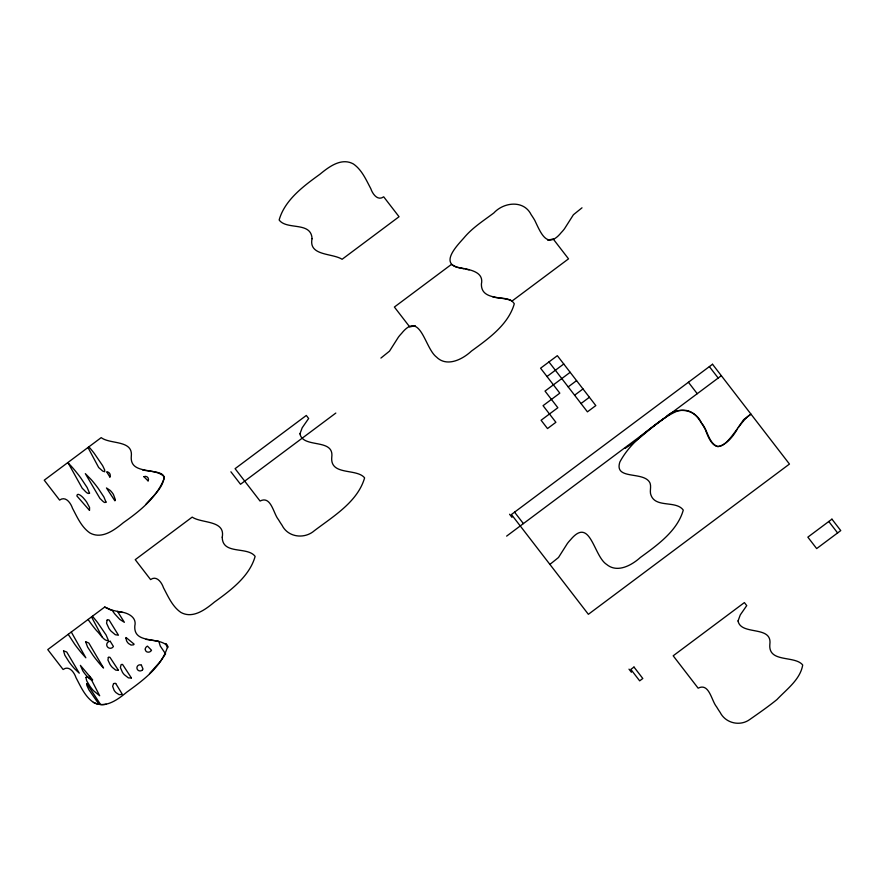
<?xml version="1.0" encoding="UTF-8"?>
<svg xmlns="http://www.w3.org/2000/svg" width="885" height="885" viewBox="0 0 885 885"><rect width="100%" height="100%" fill="white"/><g stroke="black" fill="none" stroke-linecap="round" stroke-linejoin="round"><path stroke-width="1.33" d="M666.494 416.348C677.423 406.403 695.466 409.091 701.407 422.908A100.713 99.153 15.3 0 1 705.411 429.623C719.748 471.296 735.103 423.472 750.989 414.158L743.654 419.634L738.212 427.488M737.271 429.159C732.935 436.681 726.673 444.646 717.846 446.682C708.343 443.208 707.845 429.933 701.407 422.908A93.235 91.786 15.3 0 0 699.714 420.408C696.252 415.021 690.787 410.264 684.072 410.264A21.594 21.251 15.3 0 0 677.567 410.972C657.566 419.313 643.428 437.223 625.031 448.374M145.959 504.24C152.884 496.065 163.05 488.21 164.156 476.915C156.225 467.014 129.409 475.09 131.312 456.096C133.093 439.801 110.138 444.513 101.2 437.632L44.25 480.19L59.594 500.091C65.634 495.655 70.745 503.023 72.481 508.244C77.172 517.061 81.409 527.062 89.872 532.936C101.83 539.618 114.419 530.06 123.424 522.626C139.786 511.154 157.054 497.293 164.256 478.21C164.455 471.351 150.782 471.782 142.607 469.968M104.707 607.044L110.182 609.765L117.517 611.424L124.365 622.31L119.818 619.423L114.696 613.836A46.064 45.356 15.3 0 1 112.229 610.318L104.707 607.044L47.768 649.601L63.112 669.503C69.152 665.066 74.263 672.434 75.999 677.656C80.69 686.472 84.916 696.473 93.39 702.347C105.348 709.029 117.937 699.471 126.931 692.037C143.259 680.255 162.11 666.261 167.663 646.327C159.853 636.26 133.569 644.734 134.797 626.049C137.142 616.878 127.141 612.398 119.409 611.789M149.476 673.651L160.373 661.438L165.572 653.86L160.251 646.05L158.813 641.337L146.114 639.379M89.518 510.324L89.562 507.481L86.708 502.149A35.256 34.714 15.3 0 0 83.854 498.554C82.847 497.093 77.017 491.629 76.862 495.943L89.473 510.346M108.346 657.466L107.937 660.044L110.05 664.513A21.716 21.384 15.3 0 0 112.373 667.423L115.658 670.067L118.291 670.376M107.107 620.197L106.565 623.228L108.955 628.427A24.282 23.906 15.3 0 0 111.001 631.093L115.304 634.711L118.457 635.209L109.109 620.031A2.378 2.345 15.3 0 0 107.063 620.097M113.534 683.773L112.649 686.317L114.099 690.267A12.611 12.412 15.3 0 0 116.046 692.667L119.066 694.636L121.798 694.482A1.98 1.947 15.3 0 0 122.207 694.083L115.703 683.452M665.277 417.454C648.008 429.789 630.153 442.81 619.887 461.948C613.648 480.754 644.656 470.488 650.099 483.265C651.227 486.584 649.955 490.058 650.497 493.443C653.993 508.919 675.764 499.704 683.275 510.103C677.379 530.989 657.367 545.06 640.386 557.462C631.658 565.327 617.265 573.369 606.59 564.398C593.481 555.902 590.406 515.811 570.526 539.795A38.73 38.132 15.3 0 0 567.373 543.512L558.49 557.495L549.906 564.409M335.824 413.063L240.521 484.272L230.908 471.793M546.996 376.523L563.756 364M570.161 372.32L545.027 391.093L557.849 407.731L541.1 420.253L547.505 428.561L555.891 422.3L543.058 405.673L559.818 393.15L540.58 368.204L557.34 355.681L595.815 405.584L587.43 411.846L548.966 361.943M568.203 386.889L576.577 380.627M574.608 395.208L582.994 388.946M581.025 403.527L589.399 397.265M506.629 536.122L721.33 375.694M131.301 678.01L128.347 677.866L124.298 674.669A19.558 19.26 15.3 0 1 122.429 672.257L120.393 667.556L121.057 664.723A2.091 2.058 15.3 0 1 122.572 664.447L131.378 677.932M581.998 207.82L573.414 214.734L564.53 228.717A38.73 38.132 15.3 0 1 561.367 232.434C547.195 249.891 541 233.386 534.772 220.354A93.036 91.586 15.3 0 0 531.155 214.679C523.854 199.778 503.853 202.057 493.863 212.942C483.498 220.73 472.391 227.722 464.005 237.822C457.965 244.702 440.619 262.015 456.649 267.148C465.952 269.25 484.46 270.224 481.407 284.03C481.031 300.192 502.16 296.077 512.161 300.955L568.524 258.851L553.169 238.939L547.726 240.233M380.915 358.071L389.5 351.157L398.383 337.174A38.73 38.132 15.3 0 1 401.547 333.457C420.508 309.684 424.623 348.082 436.493 357.053C446.859 367.441 462.49 359.443 471.395 351.124C488.387 338.723 508.399 324.651 514.296 303.765C509.981 296.696 499.704 299.097 492.746 296.818M415.187 325.658L409.744 326.941L394.389 307.04L451.339 264.482L456.815 267.204L464.138 268.863M118.778 611.668L117.517 611.424L122.484 612.42M465.997 269.217L469.116 269.859M91.354 679.636L87.15 676.383A34.216 33.685 15.3 0 1 82.781 670.797L80.38 665.354L92.693 679.879A2.445 2.412 15.3 0 1 91.376 679.603L89.573 676.206M93.39 702.347L96.111 703.597A17.335 17.069 15.3 0 0 99.043 704.349L88.887 689.78L86.863 685.444L86.796 683.463L100.569 704.548A19.957 19.647 15.3 0 0 106.211 704.228M71.287 632.023L85.834 657.798L81.52 652.942A157.264 154.831 15.3 0 1 74.794 644.357L68.211 634.313M165.595 643.561L167.774 647.621A5.155 5.067 15.3 0 0 167.674 646.327A4.746 4.668 15.3 0 0 165.572 643.594M88.091 619.467A140.095 137.916 15.3 0 0 96.454 630.529C99.817 633.428 104.087 641.614 108.424 640.552L106.134 635.054L97.804 622.841A137.618 135.482 15.3 0 0 92.405 616.248M143.956 476.738L147.983 480.832M709.372 366.611L718.189 378.039M828.791 521.508L837.608 532.936M688.419 382.254L697.236 393.692M514.572 512.161L523.389 523.599M509.583 514.251L511.984 517.371M629.003 669.149L631.403 672.268M118.424 670.255L109.972 657.356A1.936 1.914 15.3 0 0 108.313 657.389M110.205 641.249L113.402 646.437A3.54 3.485 15.3 0 1 109.176 648.108A3.54 3.485 15.3 0 1 106.775 644.247A3.54 3.485 15.3 0 1 110.227 641.315M87.991 447.5L98.677 467.534L102.737 471.097L104.695 471.738L104.673 469.935L102.627 465.643L94.286 453.43A137.618 135.482 15.3 0 0 88.887 446.837M91.509 616.911L102.195 636.946M141.401 665.221L142.983 668.983A3.009 2.954 15.3 0 1 141.943 670.432M113.501 683.707A2.666 2.622 15.3 0 1 115.681 683.508M141.888 670.343A3.109 3.053 15.3 0 1 137.861 670.045A3.109 3.053 15.3 0 1 137.518 666.073A3.109 3.053 15.3 0 1 141.434 665.155M143.934 476.683A3.12 3.064 15.3 0 1 148.127 480.909M299.96 433.816C302.825 448.717 334.264 437.909 331.775 457.047C329.873 476.041 356.688 467.966 364.609 477.867C357.706 501.762 333.446 516.232 314.44 530.635C304.562 539.363 288.079 537.472 282.083 525.314A92.394 90.956 15.3 0 1 278.465 519.639C273.399 513.731 271.142 495.29 260.057 501.043L235.089 468.663L306.31 415.452L308.644 418.483L302.183 427.787L299.96 433.816M738.046 620.949C740.911 635.85 772.351 625.042 769.861 644.18C767.959 663.175 794.774 655.099 802.706 665C800.283 679.547 786.621 689.304 777.008 699.515C768.302 706.595 759.042 713 749.861 719.439C740.059 726.662 725.623 723.266 720.169 712.447A92.394 90.956 15.3 0 1 716.551 706.772C711.485 700.865 709.239 682.423 698.143 688.187L673.186 655.796L744.396 602.585L746.73 605.617L740.269 614.92L738.046 620.949M222.235 537.184C222.389 555.127 247.468 546.089 255.134 556.388C249.581 576.334 230.731 590.317 214.402 602.099C205.409 609.544 192.819 619.091 180.861 612.409C172.387 606.535 168.161 596.534 163.471 587.717C161.734 582.496 156.623 575.139 150.583 579.575L135.239 559.663L192.189 517.117C201.725 523.577 225.553 520.004 222.235 537.184M312.051 238.684C308.378 256.097 332.273 252.966 342.097 259.283L399.047 216.725L383.692 196.813C377.652 201.249 372.552 193.892 370.804 188.671C366.113 179.854 361.888 169.854 353.414 163.979C341.455 157.298 328.877 166.845 319.872 174.29C303.544 186.071 284.693 200.054 279.14 220C286.762 230.377 311.188 221.161 312.051 238.684M125.98 638.063L126.511 640.651A8.828 8.695 15.3 0 0 128.613 643.572L131.124 645.088L133.502 644.822A2.091 2.058 15.3 0 0 134.089 644.136L126.068 637.51L125.98 638.063M145.306 649.059L145.295 649.38A2.854 2.81 15.3 0 0 147.341 652.046L148.68 652.156A3.706 3.651 15.3 0 0 150.461 651.437A3.739 3.673 15.3 0 0 151.501 650.243L147.474 646.15A3.783 3.728 15.3 0 0 146.722 646.581A3.673 3.617 15.3 0 0 145.428 648.406L145.306 649.059M115.327 499.638L114.906 500.844L106.465 487.945L110.127 490.378A21.174 20.842 15.3 0 1 113.435 494.483L115.327 499.638M89.551 493.133C87.46 495.069 84.175 489.593 82.316 488.387L68.189 463.01L70.645 465.554A127.418 125.438 15.3 0 1 75.933 471.694L77.847 474.083A160.627 158.138 15.3 0 1 80.823 478.011L87.117 487.491L89.551 493.133M85.878 677.412L86.73 680.853L89.916 686.207A50.357 49.582 15.3 0 0 93.434 690.643L99.684 695.754L91.686 680.288L87.77 677.169L85.878 677.412M106.012 502.105C104.375 503.974 101.532 499.527 100.038 498.587L85.336 473.641L91.277 479.681A128.082 126.09 15.3 0 1 98.323 488.531L103.91 497.016L106.012 502.105M85.579 641.68L87.626 647.123L93.213 655.608A134.697 132.606 15.3 0 0 95.801 659.037L98.866 662.821A91.741 90.325 15.3 0 0 103.534 668.009L88.843 643.052L85.579 641.68M63.532 650.851L64.837 655.221L68.997 661.814A78.079 76.873 15.3 0 0 74.506 668.651L79.274 673.175L66.74 652.024L63.532 650.851M712.514 364.255L511.43 514.506L588.37 614.312L789.453 464.061L712.514 364.255M633.992 667.058L630.85 669.403L639.667 680.842L642.809 678.496L633.992 667.058M831.933 519.152L807.85 537.151L816.667 548.589L840.75 530.591L831.933 519.152M109.884 477.026L106.687 471.838A3.584 3.529 15.3 0 1 109.884 477.026"/></g></svg>
